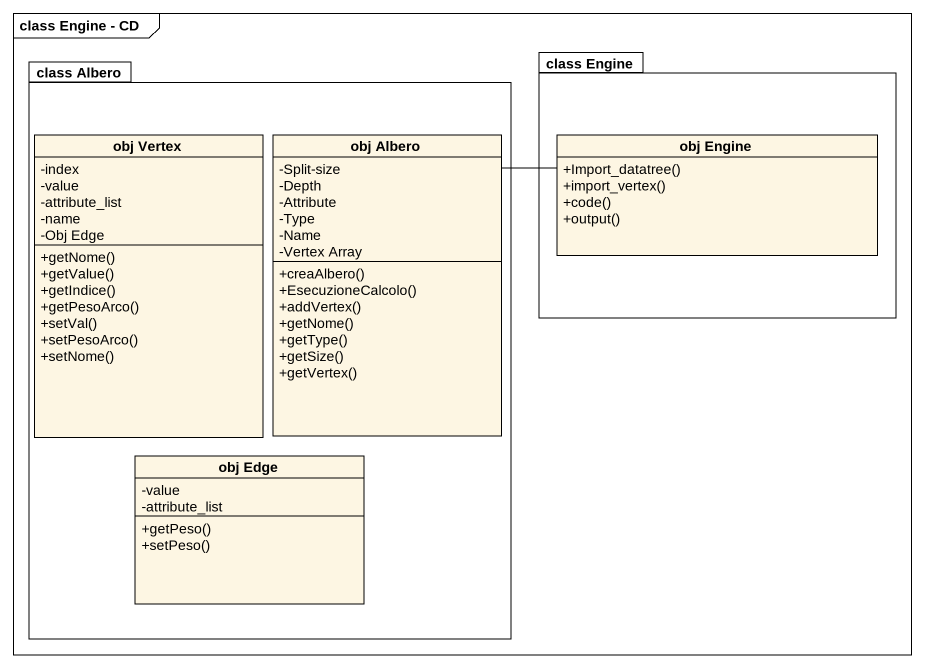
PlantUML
@startuml
mainframe class Engine - CD
hide circle
hide empty members
skinparam classAttributeIconSize 0
package "class Engine" as class_Engine {
  class "obj Engine" as obj_Engine {
    +Import_datatree()
    +import_vertex()
    +code()
    +output()
  }
}
package "class Albero" as class_Albero {
  class "obj Vertex" as obj_Vertex {
    -index
    -value
    -attribute_list
    -name
    -Obj Edge
    +getNome()
    +getValue()
    +getIndice()
    +getPesoArco()
    +setVal()
    +setPesoArco()
    +setNome()
  }
  class "obj Albero" as obj_Albero {
    -Split-size
    -Depth
    -Attribute
    -Type
    -Name
    -Vertex Array
    +creaAlbero()
    +EsecuzioneCalcolo()
    +addVertex()
    +getNome()
    +getType()
    +getSize()
    +getVertex()
  }
  class "obj Edge" as obj_Edge {
    -value
    -attribute_list
    +getPeso()
    +setPeso()
  }
}
obj_Albero -right- obj_Engine
@enduml
